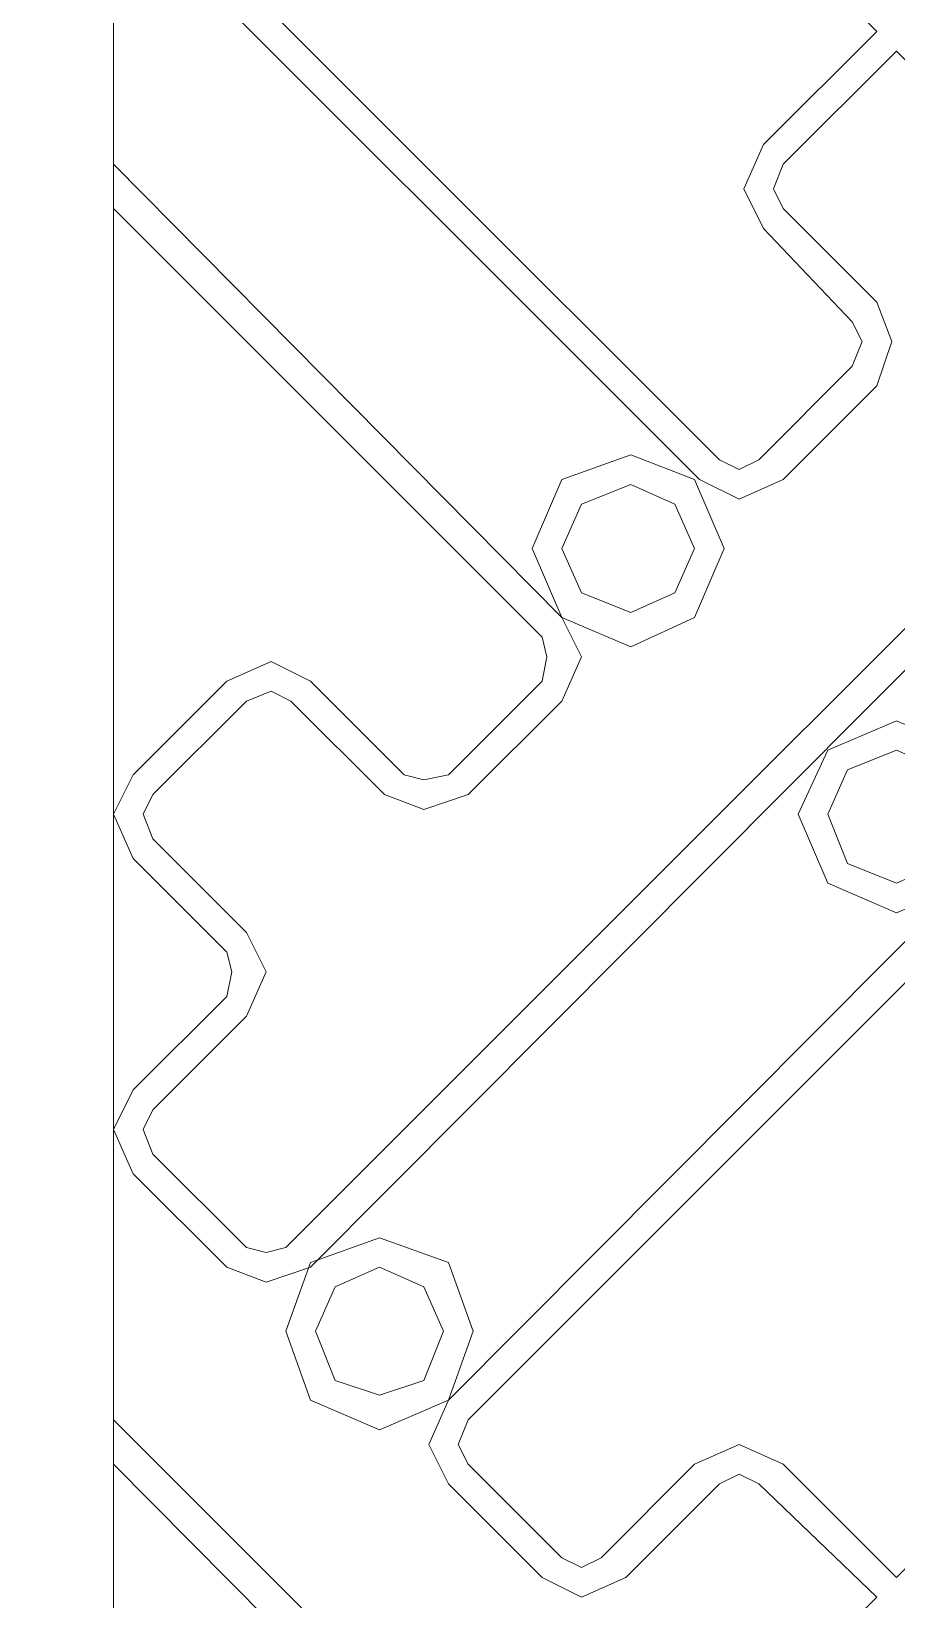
# Model space of a CAD drawing. Header units: centimetres. Extents: x -8.1 to 10.6, y -10.2 to 12.7.
# Drawn here: x 1.46 to 5.41, y -5.92 to 1.23 of the extents above; entities that cross this region are included whole.
import ezdxf

# ---------------------------------------------------------------- set-up
doc = ezdxf.new("R2010")
doc.units = ezdxf.units.CM
doc.header["$MEASUREMENT"] = 0
doc.layers.add('layer 1', color=7, linetype='Continuous')

msp = doc.modelspace()

# ---------------------------------------------------------------- linework, layer by layer
at = {"layer": 'layer 1', "color": 250, "lineweight": 0}
for points, knots in [([(-8.07089, 12.67001), (-8.07089, 12.67001), (10.64402, 12.67001), (10.64402, 12.67001), (10.64402, 12.67001), (10.64402, 12.67001), (10.64402, -10.17863), (10.64402, -10.17863), (10.64402, -10.17863), (10.64402, -10.17863), (-8.07089, -10.17863), (-8.07089, -10.17863), (-8.07089, -10.17863), (-8.07089, -10.17863), (-8.07089, 12.67001), (-8.07089, 12.67001)], [0, 0, 0, 0, 0.25, 0.25, 0.25, 0.25, 0.5, 0.5, 0.5, 0.5, 0.75, 0.75, 0.75, 0.75, 1, 1, 1, 1]), ([(-8.07089, 12.67001), (-8.07089, 12.67001), (10.64402, 12.67001), (10.64402, 12.67001), (10.64402, 12.67001), (10.64402, 12.67001), (10.64402, -10.17863), (10.64402, -10.17863), (10.64402, -10.17863), (10.64402, -10.17863), (-8.07089, -10.17863), (-8.07089, -10.17863), (-8.07089, -10.17863), (-8.07089, -10.17863), (-8.07089, 12.67001), (-8.07089, 12.67001)], [0, 0, 0, 0, 0.25, 0.25, 0.25, 0.25, 0.5, 0.5, 0.5, 0.5, 0.75, 0.75, 0.75, 0.75, 1, 1, 1, 1]), ([(-7.80124, 12.37812), (-7.80124, 12.37812), (10.35185, 12.37812), (10.35185, 12.37812), (10.35185, 12.37812), (10.35185, 12.37812), (10.35185, -9.90898), (10.35185, -9.90898), (10.35185, -9.90898), (10.35185, -9.90898), (-7.80124, -9.90898), (-7.80124, -9.90898), (-7.80124, -9.90898), (-7.80124, -9.90898), (-7.80124, 12.37812), (-7.80124, 12.37812)], [0, 0, 0, 0, 0.25, 0.25, 0.25, 0.25, 0.5, 0.5, 0.5, 0.5, 0.75, 0.75, 0.75, 0.75, 1, 1, 1, 1]), ([(-7.80124, 12.37812), (-7.80124, 12.37812), (10.35185, 12.37812), (10.35185, 12.37812), (10.35185, 12.37812), (10.35185, 12.37812), (10.35185, -9.90898), (10.35185, -9.90898), (10.35185, -9.90898), (10.35185, -9.90898), (-7.80124, -9.90898), (-7.80124, -9.90898), (-7.80124, -9.90898), (-7.80124, -9.90898), (-7.80124, 12.37812), (-7.80124, 12.37812)], [0, 0, 0, 0, 0.25, 0.25, 0.25, 0.25, 0.5, 0.5, 0.5, 0.5, 0.75, 0.75, 0.75, 0.75, 1, 1, 1, 1]), ([(-6.97005, 11.56916), (-6.97005, 11.56916), (9.54318, 11.56916), (9.54318, 11.56916), (9.54318, 11.56916), (9.54318, 11.56916), (9.54318, -9.07779), (9.54318, -9.07779), (9.54318, -9.07779), (9.54318, -9.07779), (-6.97005, -9.07779), (-6.97005, -9.07779), (-6.97005, -9.07779), (-6.97005, -9.07779), (-6.97005, 11.56916), (-6.97005, 11.56916)], [0, 0, 0, 0, 0.25, 0.25, 0.25, 0.25, 0.5, 0.5, 0.5, 0.5, 0.75, 0.75, 0.75, 0.75, 1, 1, 1, 1]), ([(-6.97005, 11.56916), (-6.97005, 11.56916), (9.54318, 11.56916), (9.54318, 11.56916), (9.54318, 11.56916), (9.54318, 11.56916), (9.54318, -9.07779), (9.54318, -9.07779), (9.54318, -9.07779), (9.54318, -9.07779), (-6.97005, -9.07779), (-6.97005, -9.07779), (-6.97005, -9.07779), (-6.97005, -9.07779), (-6.97005, 11.56916), (-6.97005, 11.56916)], [0, 0, 0, 0, 0.25, 0.25, 0.25, 0.25, 0.5, 0.5, 0.5, 0.5, 0.75, 0.75, 0.75, 0.75, 1, 1, 1, 1]), ([(1.83699, -8.53848), (1.83699, -8.53848), (1.83699, 11.00763), (1.83699, 11.00763), (1.83699, 11.00763), (1.83699, 11.00763), (8.98135, 11.00763), (8.98135, 11.00763), (8.98135, 11.00763), (8.98135, 11.00763), (8.98135, -8.53848), (8.98135, -8.53848), (8.98135, -8.53848), (8.98135, -8.53848), (1.83699, -8.53848), (1.83699, -8.53848)], [0, 0, 0, 0, 0.25, 0.25, 0.25, 0.25, 0.5, 0.5, 0.5, 0.5, 0.75, 0.75, 0.75, 0.75, 1, 1, 1, 1]), ([(1.83699, -8.53848), (1.83699, -8.53848), (1.83699, 11.00763), (1.83699, 11.00763), (1.83699, 11.00763), (1.83699, 11.00763), (8.98135, 11.00763), (8.98135, 11.00763), (8.98135, 11.00763), (8.98135, 11.00763), (8.98135, -8.53848), (8.98135, -8.53848), (8.98135, -8.53848), (8.98135, -8.53848), (1.83699, -8.53848), (1.83699, -8.53848)], [0, 0, 0, 0, 0.25, 0.25, 0.25, 0.25, 0.5, 0.5, 0.5, 0.5, 0.75, 0.75, 0.75, 0.75, 1, 1, 1, 1]), ([(1.83699, 2.04325), (1.83699, 2.04325), (4.6005, -0.72027), (4.6005, -0.72027), (4.6005, -0.72027), (4.6005, -0.72027), (4.69029, -0.76502), (4.69029, -0.76502), (4.69029, -0.76502), (4.69029, -0.76502), (4.78007, -0.72027), (4.78007, -0.72027), (4.78007, -0.72027), (4.78007, -0.72027), (5.20707, -0.29327), (5.20707, -0.29327), (5.20707, -0.29327), (5.20707, -0.29327), (5.25182, -0.18096), (5.25182, -0.18096), (5.25182, -0.18096), (5.25182, -0.18096), (5.20707, -0.09117), (5.20707, -0.09117), (5.20707, -0.09117), (5.20707, -0.09117), (4.80259, 0.33583), (4.80259, 0.33583)], [0, 0, 0, 0, 0.1428571, 0.1428571, 0.1428571, 0.1428571, 0.2857143, 0.2857143, 0.2857143, 0.2857143, 0.4285714, 0.4285714, 0.4285714, 0.4285714, 0.5714286, 0.5714286, 0.5714286, 0.5714286, 0.7142857, 0.7142857, 0.7142857, 0.7142857, 0.8571429, 0.8571429, 0.8571429, 0.8571429, 1, 1, 1, 1]), ([(1.83699, 2.04325), (1.83699, 2.04325), (4.6005, -0.72027), (4.6005, -0.72027), (4.6005, -0.72027), (4.6005, -0.72027), (4.69029, -0.76502), (4.69029, -0.76502), (4.69029, -0.76502), (4.69029, -0.76502), (4.78007, -0.72027), (4.78007, -0.72027), (4.78007, -0.72027), (4.78007, -0.72027), (5.20707, -0.29327), (5.20707, -0.29327), (5.20707, -0.29327), (5.20707, -0.29327), (5.25182, -0.18096), (5.25182, -0.18096), (5.25182, -0.18096), (5.25182, -0.18096), (5.20707, -0.09117), (5.20707, -0.09117), (5.20707, -0.09117), (5.20707, -0.09117), (4.80259, 0.33583), (4.80259, 0.33583)], [0, 0, 0, 0, 0.1428571, 0.1428571, 0.1428571, 0.1428571, 0.2857143, 0.2857143, 0.2857143, 0.2857143, 0.4285714, 0.4285714, 0.4285714, 0.4285714, 0.5714286, 0.5714286, 0.5714286, 0.5714286, 0.7142857, 0.7142857, 0.7142857, 0.7142857, 0.8571429, 0.8571429, 0.8571429, 0.8571429, 1, 1, 1, 1]), ([(1.83699, 1.86367), (1.83699, 1.86367), (4.51042, -0.81006), (4.51042, -0.81006), (4.51042, -0.81006), (4.51042, -0.81006), (4.69029, -0.89984), (4.69029, -0.89984), (4.69029, -0.89984), (4.69029, -0.89984), (4.89238, -0.81006), (4.89238, -0.81006), (4.89238, -0.81006), (4.89238, -0.81006), (5.31938, -0.38306), (5.31938, -0.38306), (5.31938, -0.38306), (5.31938, -0.38306), (5.38665, -0.18096), (5.38665, -0.18096), (5.38665, -0.18096), (5.38665, -0.18096), (5.31938, -0.0011), (5.31938, -0.0011), (5.31938, -0.0011), (5.31938, -0.0011), (4.89238, 0.42561), (4.89238, 0.42561)], [0, 0, 0, 0, 0.1428571, 0.1428571, 0.1428571, 0.1428571, 0.2857143, 0.2857143, 0.2857143, 0.2857143, 0.4285714, 0.4285714, 0.4285714, 0.4285714, 0.5714286, 0.5714286, 0.5714286, 0.5714286, 0.7142857, 0.7142857, 0.7142857, 0.7142857, 0.8571429, 0.8571429, 0.8571429, 0.8571429, 1, 1, 1, 1]), ([(1.83699, 1.86367), (1.83699, 1.86367), (4.51042, -0.81006), (4.51042, -0.81006), (4.51042, -0.81006), (4.51042, -0.81006), (4.69029, -0.89984), (4.69029, -0.89984), (4.69029, -0.89984), (4.69029, -0.89984), (4.89238, -0.81006), (4.89238, -0.81006), (4.89238, -0.81006), (4.89238, -0.81006), (5.31938, -0.38306), (5.31938, -0.38306), (5.31938, -0.38306), (5.31938, -0.38306), (5.38665, -0.18096), (5.38665, -0.18096), (5.38665, -0.18096), (5.38665, -0.18096), (5.31938, -0.0011), (5.31938, -0.0011), (5.31938, -0.0011), (5.31938, -0.0011), (4.89238, 0.42561), (4.89238, 0.42561)], [0, 0, 0, 0, 0.1428571, 0.1428571, 0.1428571, 0.1428571, 0.2857143, 0.2857143, 0.2857143, 0.2857143, 0.4285714, 0.4285714, 0.4285714, 0.4285714, 0.5714286, 0.5714286, 0.5714286, 0.5714286, 0.7142857, 0.7142857, 0.7142857, 0.7142857, 0.8571429, 0.8571429, 0.8571429, 0.8571429, 1, 1, 1, 1]), ([(4.80259, 0.71779), (4.80259, 0.71779), (5.31938, 1.23457), (5.31938, 1.23457), (5.31938, 1.23457), (5.31938, 1.23457), (4.80259, 1.75136), (4.80259, 1.75136), (4.80259, 1.75136), (4.80259, 1.75136), (4.69029, 1.79611), (4.69029, 1.79611), (4.69029, 1.79611), (4.69029, 1.79611), (4.6005, 1.75136), (4.6005, 1.75136), (4.6005, 1.75136), (4.6005, 1.75136), (4.1735, 1.34688), (4.1735, 1.34688)], [0, 0, 0, 0, 0.2, 0.2, 0.2, 0.2, 0.4, 0.4, 0.4, 0.4, 0.6, 0.6, 0.6, 0.6, 0.8, 0.8, 0.8, 0.8, 1, 1, 1, 1]), ([(4.80259, 0.71779), (4.80259, 0.71779), (5.31938, 1.23457), (5.31938, 1.23457), (5.31938, 1.23457), (5.31938, 1.23457), (4.80259, 1.75136), (4.80259, 1.75136), (4.80259, 1.75136), (4.80259, 1.75136), (4.69029, 1.79611), (4.69029, 1.79611), (4.69029, 1.79611), (4.69029, 1.79611), (4.6005, 1.75136), (4.6005, 1.75136), (4.6005, 1.75136), (4.6005, 1.75136), (4.1735, 1.34688), (4.1735, 1.34688)], [0, 0, 0, 0, 0.2, 0.2, 0.2, 0.2, 0.4, 0.4, 0.4, 0.4, 0.6, 0.6, 0.6, 0.6, 0.8, 0.8, 0.8, 0.8, 1, 1, 1, 1]), ([(4.89238, 0.628), (4.89238, 0.628), (5.40917, 1.1445), (5.40917, 1.1445), (5.40917, 1.1445), (5.40917, 1.1445), (5.92596, 0.628), (5.92596, 0.628), (5.92596, 0.628), (5.92596, 0.628), (6.12805, 0.53792), (6.12805, 0.53792), (6.12805, 0.53792), (6.12805, 0.53792), (6.33044, 0.628), (6.33044, 0.628), (6.33044, 0.628), (6.33044, 0.628), (6.73463, 1.05471), (6.73463, 1.05471)], [0, 0, 0, 0, 0.2, 0.2, 0.2, 0.2, 0.4, 0.4, 0.4, 0.4, 0.6, 0.6, 0.6, 0.6, 0.8, 0.8, 0.8, 0.8, 1, 1, 1, 1]), ([(4.89238, 0.628), (4.89238, 0.628), (5.40917, 1.1445), (5.40917, 1.1445), (5.40917, 1.1445), (5.40917, 1.1445), (5.92596, 0.628), (5.92596, 0.628), (5.92596, 0.628), (5.92596, 0.628), (6.12805, 0.53792), (6.12805, 0.53792), (6.12805, 0.53792), (6.12805, 0.53792), (6.33044, 0.628), (6.33044, 0.628), (6.33044, 0.628), (6.33044, 0.628), (6.73463, 1.05471), (6.73463, 1.05471)], [0, 0, 0, 0, 0.2, 0.2, 0.2, 0.2, 0.4, 0.4, 0.4, 0.4, 0.6, 0.6, 0.6, 0.6, 0.8, 0.8, 0.8, 0.8, 1, 1, 1, 1]), ([(4.80259, 0.71779), (4.80259, 0.71779), (4.71281, 0.5154), (4.71281, 0.5154), (4.71281, 0.5154), (4.71281, 0.5154), (4.80259, 0.33583), (4.80259, 0.33583)], [0, 0, 0, 0, 0.5, 0.5, 0.5, 0.5, 1, 1, 1, 1]), ([(4.80259, 0.71779), (4.80259, 0.71779), (4.71281, 0.5154), (4.71281, 0.5154), (4.71281, 0.5154), (4.71281, 0.5154), (4.80259, 0.33583), (4.80259, 0.33583)], [0, 0, 0, 0, 0.5, 0.5, 0.5, 0.5, 1, 1, 1, 1]), ([(2.64566, -1.82111), (2.64566, -1.82111), (3.07266, -2.24782), (3.07266, -2.24782), (3.07266, -2.24782), (3.07266, -2.24782), (3.25223, -2.31538), (3.25223, -2.31538), (3.25223, -2.31538), (3.25223, -2.31538), (3.45462, -2.24782), (3.45462, -2.24782), (3.45462, -2.24782), (3.45462, -2.24782), (3.88133, -1.82111), (3.88133, -1.82111), (3.88133, -1.82111), (3.88133, -1.82111), (3.9714, -1.61873), (3.9714, -1.61873), (3.9714, -1.61873), (3.9714, -1.61873), (3.88133, -1.43915), (3.88133, -1.43915), (3.88133, -1.43915), (3.88133, -1.43915), (1.83699, 0.628), (1.83699, 0.628)], [0, 0, 0, 0, 0.1428571, 0.1428571, 0.1428571, 0.1428571, 0.2857143, 0.2857143, 0.2857143, 0.2857143, 0.4285714, 0.4285714, 0.4285714, 0.4285714, 0.5714286, 0.5714286, 0.5714286, 0.5714286, 0.7142857, 0.7142857, 0.7142857, 0.7142857, 0.8571429, 0.8571429, 0.8571429, 0.8571429, 1, 1, 1, 1]), ([(2.64566, -1.82111), (2.64566, -1.82111), (3.07266, -2.24782), (3.07266, -2.24782), (3.07266, -2.24782), (3.07266, -2.24782), (3.25223, -2.31538), (3.25223, -2.31538), (3.25223, -2.31538), (3.25223, -2.31538), (3.45462, -2.24782), (3.45462, -2.24782), (3.45462, -2.24782), (3.45462, -2.24782), (3.88133, -1.82111), (3.88133, -1.82111), (3.88133, -1.82111), (3.88133, -1.82111), (3.9714, -1.61873), (3.9714, -1.61873), (3.9714, -1.61873), (3.9714, -1.61873), (3.88133, -1.43915), (3.88133, -1.43915), (3.88133, -1.43915), (3.88133, -1.43915), (1.83699, 0.628), (1.83699, 0.628)], [0, 0, 0, 0, 0.1428571, 0.1428571, 0.1428571, 0.1428571, 0.2857143, 0.2857143, 0.2857143, 0.2857143, 0.4285714, 0.4285714, 0.4285714, 0.4285714, 0.5714286, 0.5714286, 0.5714286, 0.5714286, 0.7142857, 0.7142857, 0.7142857, 0.7142857, 0.8571429, 0.8571429, 0.8571429, 0.8571429, 1, 1, 1, 1]), ([(4.89238, 0.628), (4.89238, 0.628), (4.84763, 0.5154), (4.84763, 0.5154), (4.84763, 0.5154), (4.84763, 0.5154), (4.89238, 0.42561), (4.89238, 0.42561)], [0, 0, 0, 0, 0.5, 0.5, 0.5, 0.5, 1, 1, 1, 1]), ([(4.89238, 0.628), (4.89238, 0.628), (4.84763, 0.5154), (4.84763, 0.5154), (4.84763, 0.5154), (4.84763, 0.5154), (4.89238, 0.42561), (4.89238, 0.42561)], [0, 0, 0, 0, 0.5, 0.5, 0.5, 0.5, 1, 1, 1, 1]), ([(2.73573, -1.73103), (2.73573, -1.73103), (3.16244, -2.15803), (3.16244, -2.15803), (3.16244, -2.15803), (3.16244, -2.15803), (3.25223, -2.18055), (3.25223, -2.18055), (3.25223, -2.18055), (3.25223, -2.18055), (3.36483, -2.15803), (3.36483, -2.15803), (3.36483, -2.15803), (3.36483, -2.15803), (3.79154, -1.73103), (3.79154, -1.73103), (3.79154, -1.73103), (3.79154, -1.73103), (3.81406, -1.61873), (3.81406, -1.61873), (3.81406, -1.61873), (3.81406, -1.61873), (3.79154, -1.52894), (3.79154, -1.52894), (3.79154, -1.52894), (3.79154, -1.52894), (1.83699, 0.42561), (1.83699, 0.42561)], [0, 0, 0, 0, 0.1428571, 0.1428571, 0.1428571, 0.1428571, 0.2857143, 0.2857143, 0.2857143, 0.2857143, 0.4285714, 0.4285714, 0.4285714, 0.4285714, 0.5714286, 0.5714286, 0.5714286, 0.5714286, 0.7142857, 0.7142857, 0.7142857, 0.7142857, 0.8571429, 0.8571429, 0.8571429, 0.8571429, 1, 1, 1, 1]), ([(2.73573, -1.73103), (2.73573, -1.73103), (3.16244, -2.15803), (3.16244, -2.15803), (3.16244, -2.15803), (3.16244, -2.15803), (3.25223, -2.18055), (3.25223, -2.18055), (3.25223, -2.18055), (3.25223, -2.18055), (3.36483, -2.15803), (3.36483, -2.15803), (3.36483, -2.15803), (3.36483, -2.15803), (3.79154, -1.73103), (3.79154, -1.73103), (3.79154, -1.73103), (3.79154, -1.73103), (3.81406, -1.61873), (3.81406, -1.61873), (3.81406, -1.61873), (3.81406, -1.61873), (3.79154, -1.52894), (3.79154, -1.52894), (3.79154, -1.52894), (3.79154, -1.52894), (1.83699, 0.42561), (1.83699, 0.42561)], [0, 0, 0, 0, 0.1428571, 0.1428571, 0.1428571, 0.1428571, 0.2857143, 0.2857143, 0.2857143, 0.2857143, 0.4285714, 0.4285714, 0.4285714, 0.4285714, 0.5714286, 0.5714286, 0.5714286, 0.5714286, 0.7142857, 0.7142857, 0.7142857, 0.7142857, 0.8571429, 0.8571429, 0.8571429, 0.8571429, 1, 1, 1, 1]), ([(4.62273, -1.12446), (4.62273, -1.12446), (4.4879, -0.81006), (4.4879, -0.81006), (4.4879, -0.81006), (4.4879, -0.81006), (4.19602, -0.69775), (4.19602, -0.69775), (4.19602, -0.69775), (4.19602, -0.69775), (3.88133, -0.81006), (3.88133, -0.81006), (3.88133, -0.81006), (3.88133, -0.81006), (3.7465, -1.12446), (3.7465, -1.12446), (3.7465, -1.12446), (3.7465, -1.12446), (3.88133, -1.43915), (3.88133, -1.43915), (3.88133, -1.43915), (3.88133, -1.43915), (4.19602, -1.57398), (4.19602, -1.57398), (4.19602, -1.57398), (4.19602, -1.57398), (4.4879, -1.43915), (4.4879, -1.43915), (4.4879, -1.43915), (4.4879, -1.43915), (4.62273, -1.12446), (4.62273, -1.12446)], [0, 0, 0, 0, 0.125, 0.125, 0.125, 0.125, 0.25, 0.25, 0.25, 0.25, 0.375, 0.375, 0.375, 0.375, 0.5, 0.5, 0.5, 0.5, 0.625, 0.625, 0.625, 0.625, 0.75, 0.75, 0.75, 0.75, 0.875, 0.875, 0.875, 0.875, 1, 1, 1, 1]), ([(4.62273, -1.12446), (4.62273, -1.12446), (4.4879, -0.81006), (4.4879, -0.81006), (4.4879, -0.81006), (4.4879, -0.81006), (4.19602, -0.69775), (4.19602, -0.69775), (4.19602, -0.69775), (4.19602, -0.69775), (3.88133, -0.81006), (3.88133, -0.81006), (3.88133, -0.81006), (3.88133, -0.81006), (3.7465, -1.12446), (3.7465, -1.12446), (3.7465, -1.12446), (3.7465, -1.12446), (3.88133, -1.43915), (3.88133, -1.43915), (3.88133, -1.43915), (3.88133, -1.43915), (4.19602, -1.57398), (4.19602, -1.57398), (4.19602, -1.57398), (4.19602, -1.57398), (4.4879, -1.43915), (4.4879, -1.43915), (4.4879, -1.43915), (4.4879, -1.43915), (4.62273, -1.12446), (4.62273, -1.12446)], [0, 0, 0, 0, 0.125, 0.125, 0.125, 0.125, 0.25, 0.25, 0.25, 0.25, 0.375, 0.375, 0.375, 0.375, 0.5, 0.5, 0.5, 0.5, 0.625, 0.625, 0.625, 0.625, 0.75, 0.75, 0.75, 0.75, 0.875, 0.875, 0.875, 0.875, 1, 1, 1, 1]), ([(4.4879, -1.12446), (4.4879, -1.12446), (4.39811, -0.92236), (4.39811, -0.92236), (4.39811, -0.92236), (4.39811, -0.92236), (4.19602, -0.83257), (4.19602, -0.83257), (4.19602, -0.83257), (4.19602, -0.83257), (3.9714, -0.92236), (3.9714, -0.92236), (3.9714, -0.92236), (3.9714, -0.92236), (3.88133, -1.12446), (3.88133, -1.12446), (3.88133, -1.12446), (3.88133, -1.12446), (3.9714, -1.32684), (3.9714, -1.32684), (3.9714, -1.32684), (3.9714, -1.32684), (4.19602, -1.41663), (4.19602, -1.41663), (4.19602, -1.41663), (4.19602, -1.41663), (4.39811, -1.32684), (4.39811, -1.32684), (4.39811, -1.32684), (4.39811, -1.32684), (4.4879, -1.12446), (4.4879, -1.12446)], [0, 0, 0, 0, 0.125, 0.125, 0.125, 0.125, 0.25, 0.25, 0.25, 0.25, 0.375, 0.375, 0.375, 0.375, 0.5, 0.5, 0.5, 0.5, 0.625, 0.625, 0.625, 0.625, 0.75, 0.75, 0.75, 0.75, 0.875, 0.875, 0.875, 0.875, 1, 1, 1, 1]), ([(4.4879, -1.12446), (4.4879, -1.12446), (4.39811, -0.92236), (4.39811, -0.92236), (4.39811, -0.92236), (4.39811, -0.92236), (4.19602, -0.83257), (4.19602, -0.83257), (4.19602, -0.83257), (4.19602, -0.83257), (3.9714, -0.92236), (3.9714, -0.92236), (3.9714, -0.92236), (3.9714, -0.92236), (3.88133, -1.12446), (3.88133, -1.12446), (3.88133, -1.12446), (3.88133, -1.12446), (3.9714, -1.32684), (3.9714, -1.32684), (3.9714, -1.32684), (3.9714, -1.32684), (4.19602, -1.41663), (4.19602, -1.41663), (4.19602, -1.41663), (4.19602, -1.41663), (4.39811, -1.32684), (4.39811, -1.32684), (4.39811, -1.32684), (4.39811, -1.32684), (4.4879, -1.12446), (4.4879, -1.12446)], [0, 0, 0, 0, 0.125, 0.125, 0.125, 0.125, 0.25, 0.25, 0.25, 0.25, 0.375, 0.375, 0.375, 0.375, 0.5, 0.5, 0.5, 0.5, 0.625, 0.625, 0.625, 0.625, 0.75, 0.75, 0.75, 0.75, 0.875, 0.875, 0.875, 0.875, 1, 1, 1, 1]), ([(2.73573, -1.73103), (2.73573, -1.73103), (2.55587, -1.64125), (2.55587, -1.64125), (2.55587, -1.64125), (2.55587, -1.64125), (2.35377, -1.73103), (2.35377, -1.73103)], [0, 0, 0, 0, 0.5, 0.5, 0.5, 0.5, 1, 1, 1, 1]), ([(2.73573, -1.73103), (2.73573, -1.73103), (2.55587, -1.64125), (2.55587, -1.64125), (2.55587, -1.64125), (2.55587, -1.64125), (2.35377, -1.73103), (2.35377, -1.73103)], [0, 0, 0, 0, 0.5, 0.5, 0.5, 0.5, 1, 1, 1, 1]), ([(2.64566, -1.82111), (2.64566, -1.82111), (2.55587, -1.77607), (2.55587, -1.77607), (2.55587, -1.77607), (2.55587, -1.77607), (2.44356, -1.82111), (2.44356, -1.82111)], [0, 0, 0, 0, 0.5, 0.5, 0.5, 0.5, 1, 1, 1, 1]), ([(2.64566, -1.82111), (2.64566, -1.82111), (2.55587, -1.77607), (2.55587, -1.77607), (2.55587, -1.77607), (2.55587, -1.77607), (2.44356, -1.82111), (2.44356, -1.82111)], [0, 0, 0, 0, 0.5, 0.5, 0.5, 0.5, 1, 1, 1, 1]), ([(5.83617, -2.33761), (5.83617, -2.33761), (5.72357, -2.04573), (5.72357, -2.04573), (5.72357, -2.04573), (5.72357, -2.04573), (5.40917, -1.9109), (5.40917, -1.9109), (5.40917, -1.9109), (5.40917, -1.9109), (5.09477, -2.04573), (5.09477, -2.04573), (5.09477, -2.04573), (5.09477, -2.04573), (4.95994, -2.33761), (4.95994, -2.33761), (4.95994, -2.33761), (4.95994, -2.33761), (5.09477, -2.6523), (5.09477, -2.6523), (5.09477, -2.6523), (5.09477, -2.6523), (5.40917, -2.78713), (5.40917, -2.78713), (5.40917, -2.78713), (5.40917, -2.78713), (5.72357, -2.6523), (5.72357, -2.6523), (5.72357, -2.6523), (5.72357, -2.6523), (5.83617, -2.33761), (5.83617, -2.33761)], [0, 0, 0, 0, 0.125, 0.125, 0.125, 0.125, 0.25, 0.25, 0.25, 0.25, 0.375, 0.375, 0.375, 0.375, 0.5, 0.5, 0.5, 0.5, 0.625, 0.625, 0.625, 0.625, 0.75, 0.75, 0.75, 0.75, 0.875, 0.875, 0.875, 0.875, 1, 1, 1, 1]), ([(5.83617, -2.33761), (5.83617, -2.33761), (5.72357, -2.04573), (5.72357, -2.04573), (5.72357, -2.04573), (5.72357, -2.04573), (5.40917, -1.9109), (5.40917, -1.9109), (5.40917, -1.9109), (5.40917, -1.9109), (5.09477, -2.04573), (5.09477, -2.04573), (5.09477, -2.04573), (5.09477, -2.04573), (4.95994, -2.33761), (4.95994, -2.33761), (4.95994, -2.33761), (4.95994, -2.33761), (5.09477, -2.6523), (5.09477, -2.6523), (5.09477, -2.6523), (5.09477, -2.6523), (5.40917, -2.78713), (5.40917, -2.78713), (5.40917, -2.78713), (5.40917, -2.78713), (5.72357, -2.6523), (5.72357, -2.6523), (5.72357, -2.6523), (5.72357, -2.6523), (5.83617, -2.33761), (5.83617, -2.33761)], [0, 0, 0, 0, 0.125, 0.125, 0.125, 0.125, 0.25, 0.25, 0.25, 0.25, 0.375, 0.375, 0.375, 0.375, 0.5, 0.5, 0.5, 0.5, 0.625, 0.625, 0.625, 0.625, 0.75, 0.75, 0.75, 0.75, 0.875, 0.875, 0.875, 0.875, 1, 1, 1, 1]), ([(5.70134, -2.33761), (5.70134, -2.33761), (5.61126, -2.13551), (5.61126, -2.13551), (5.61126, -2.13551), (5.61126, -2.13551), (5.40917, -2.04573), (5.40917, -2.04573), (5.40917, -2.04573), (5.40917, -2.04573), (5.18455, -2.13551), (5.18455, -2.13551), (5.18455, -2.13551), (5.18455, -2.13551), (5.09477, -2.33761), (5.09477, -2.33761), (5.09477, -2.33761), (5.09477, -2.33761), (5.18455, -2.56251), (5.18455, -2.56251), (5.18455, -2.56251), (5.18455, -2.56251), (5.40917, -2.6523), (5.40917, -2.6523), (5.40917, -2.6523), (5.40917, -2.6523), (5.61126, -2.56251), (5.61126, -2.56251), (5.61126, -2.56251), (5.61126, -2.56251), (5.70134, -2.33761), (5.70134, -2.33761)], [0, 0, 0, 0, 0.125, 0.125, 0.125, 0.125, 0.25, 0.25, 0.25, 0.25, 0.375, 0.375, 0.375, 0.375, 0.5, 0.5, 0.5, 0.5, 0.625, 0.625, 0.625, 0.625, 0.75, 0.75, 0.75, 0.75, 0.875, 0.875, 0.875, 0.875, 1, 1, 1, 1]), ([(5.70134, -2.33761), (5.70134, -2.33761), (5.61126, -2.13551), (5.61126, -2.13551), (5.61126, -2.13551), (5.61126, -2.13551), (5.40917, -2.04573), (5.40917, -2.04573), (5.40917, -2.04573), (5.40917, -2.04573), (5.18455, -2.13551), (5.18455, -2.13551), (5.18455, -2.13551), (5.18455, -2.13551), (5.09477, -2.33761), (5.09477, -2.33761), (5.09477, -2.33761), (5.09477, -2.33761), (5.18455, -2.56251), (5.18455, -2.56251), (5.18455, -2.56251), (5.18455, -2.56251), (5.40917, -2.6523), (5.40917, -2.6523), (5.40917, -2.6523), (5.40917, -2.6523), (5.61126, -2.56251), (5.61126, -2.56251), (5.61126, -2.56251), (5.61126, -2.56251), (5.70134, -2.33761), (5.70134, -2.33761)], [0, 0, 0, 0, 0.125, 0.125, 0.125, 0.125, 0.25, 0.25, 0.25, 0.25, 0.375, 0.375, 0.375, 0.375, 0.5, 0.5, 0.5, 0.5, 0.625, 0.625, 0.625, 0.625, 0.75, 0.75, 0.75, 0.75, 0.875, 0.875, 0.875, 0.875, 1, 1, 1, 1]), ([(1.92677, -2.15803), (1.92677, -2.15803), (1.83699, -2.33761), (1.83699, -2.33761), (1.83699, -2.33761), (1.83699, -2.33761), (1.92677, -2.53999), (1.92677, -2.53999)], [0, 0, 0, 0, 0.5, 0.5, 0.5, 0.5, 1, 1, 1, 1]), ([(1.92677, -2.15803), (1.92677, -2.15803), (1.83699, -2.33761), (1.83699, -2.33761), (1.83699, -2.33761), (1.83699, -2.33761), (1.92677, -2.53999), (1.92677, -2.53999)], [0, 0, 0, 0, 0.5, 0.5, 0.5, 0.5, 1, 1, 1, 1]), ([(2.01656, -2.24782), (2.01656, -2.24782), (1.97181, -2.33761), (1.97181, -2.33761), (1.97181, -2.33761), (1.97181, -2.33761), (2.01656, -2.45021), (2.01656, -2.45021)], [0, 0, 0, 0, 0.5, 0.5, 0.5, 0.5, 1, 1, 1, 1]), ([(2.01656, -2.24782), (2.01656, -2.24782), (1.97181, -2.33761), (1.97181, -2.33761), (1.97181, -2.33761), (1.97181, -2.33761), (2.01656, -2.45021), (2.01656, -2.45021)], [0, 0, 0, 0, 0.5, 0.5, 0.5, 0.5, 1, 1, 1, 1]), ([(2.01656, -3.68588), (2.01656, -3.68588), (2.44356, -3.25888), (2.44356, -3.25888), (2.44356, -3.25888), (2.44356, -3.25888), (2.53335, -3.05678), (2.53335, -3.05678), (2.53335, -3.05678), (2.53335, -3.05678), (2.44356, -2.87692), (2.44356, -2.87692), (2.44356, -2.87692), (2.44356, -2.87692), (2.01656, -2.45021), (2.01656, -2.45021)], [0, 0, 0, 0, 0.25, 0.25, 0.25, 0.25, 0.5, 0.5, 0.5, 0.5, 0.75, 0.75, 0.75, 0.75, 1, 1, 1, 1]), ([(2.01656, -3.68588), (2.01656, -3.68588), (2.44356, -3.25888), (2.44356, -3.25888), (2.44356, -3.25888), (2.44356, -3.25888), (2.53335, -3.05678), (2.53335, -3.05678), (2.53335, -3.05678), (2.53335, -3.05678), (2.44356, -2.87692), (2.44356, -2.87692), (2.44356, -2.87692), (2.44356, -2.87692), (2.01656, -2.45021), (2.01656, -2.45021)], [0, 0, 0, 0, 0.25, 0.25, 0.25, 0.25, 0.5, 0.5, 0.5, 0.5, 0.75, 0.75, 0.75, 0.75, 1, 1, 1, 1]), ([(1.92677, -3.5958), (1.92677, -3.5958), (2.35377, -3.16909), (2.35377, -3.16909), (2.35377, -3.16909), (2.35377, -3.16909), (2.376, -3.05678), (2.376, -3.05678), (2.376, -3.05678), (2.376, -3.05678), (2.35377, -2.9667), (2.35377, -2.9667), (2.35377, -2.9667), (2.35377, -2.9667), (1.92677, -2.53999), (1.92677, -2.53999)], [0, 0, 0, 0, 0.25, 0.25, 0.25, 0.25, 0.5, 0.5, 0.5, 0.5, 0.75, 0.75, 0.75, 0.75, 1, 1, 1, 1]), ([(1.92677, -3.5958), (1.92677, -3.5958), (2.35377, -3.16909), (2.35377, -3.16909), (2.35377, -3.16909), (2.35377, -3.16909), (2.376, -3.05678), (2.376, -3.05678), (2.376, -3.05678), (2.376, -3.05678), (2.35377, -2.9667), (2.35377, -2.9667), (2.35377, -2.9667), (2.35377, -2.9667), (1.92677, -2.53999), (1.92677, -2.53999)], [0, 0, 0, 0, 0.25, 0.25, 0.25, 0.25, 0.5, 0.5, 0.5, 0.5, 0.75, 0.75, 0.75, 0.75, 1, 1, 1, 1]), ([(1.92677, -3.5958), (1.92677, -3.5958), (1.83699, -3.77566), (1.83699, -3.77566), (1.83699, -3.77566), (1.83699, -3.77566), (1.92677, -3.97776), (1.92677, -3.97776)], [0, 0, 0, 0, 0.5, 0.5, 0.5, 0.5, 1, 1, 1, 1]), ([(1.92677, -3.5958), (1.92677, -3.5958), (1.83699, -3.77566), (1.83699, -3.77566), (1.83699, -3.77566), (1.83699, -3.77566), (1.92677, -3.97776), (1.92677, -3.97776)], [0, 0, 0, 0, 0.5, 0.5, 0.5, 0.5, 1, 1, 1, 1]), ([(2.01656, -3.68588), (2.01656, -3.68588), (1.97181, -3.77566), (1.97181, -3.77566), (1.97181, -3.77566), (1.97181, -3.77566), (2.01656, -3.88797), (2.01656, -3.88797)], [0, 0, 0, 0, 0.5, 0.5, 0.5, 0.5, 1, 1, 1, 1]), ([(2.01656, -3.68588), (2.01656, -3.68588), (1.97181, -3.77566), (1.97181, -3.77566), (1.97181, -3.77566), (1.97181, -3.77566), (2.01656, -3.88797), (2.01656, -3.88797)], [0, 0, 0, 0, 0.5, 0.5, 0.5, 0.5, 1, 1, 1, 1]), ([(3.47714, -4.69664), (3.47714, -4.69664), (3.36483, -4.38224), (3.36483, -4.38224), (3.36483, -4.38224), (3.36483, -4.38224), (3.05014, -4.26993), (3.05014, -4.26993), (3.05014, -4.26993), (3.05014, -4.26993), (2.73573, -4.38224), (2.73573, -4.38224), (2.73573, -4.38224), (2.73573, -4.38224), (2.62314, -4.69664), (2.62314, -4.69664), (2.62314, -4.69664), (2.62314, -4.69664), (2.73573, -5.01133), (2.73573, -5.01133), (2.73573, -5.01133), (2.73573, -5.01133), (3.05014, -5.14616), (3.05014, -5.14616), (3.05014, -5.14616), (3.05014, -5.14616), (3.36483, -5.01133), (3.36483, -5.01133), (3.36483, -5.01133), (3.36483, -5.01133), (3.47714, -4.69664), (3.47714, -4.69664)], [0, 0, 0, 0, 0.125, 0.125, 0.125, 0.125, 0.25, 0.25, 0.25, 0.25, 0.375, 0.375, 0.375, 0.375, 0.5, 0.5, 0.5, 0.5, 0.625, 0.625, 0.625, 0.625, 0.75, 0.75, 0.75, 0.75, 0.875, 0.875, 0.875, 0.875, 1, 1, 1, 1]), ([(3.47714, -4.69664), (3.47714, -4.69664), (3.36483, -4.38224), (3.36483, -4.38224), (3.36483, -4.38224), (3.36483, -4.38224), (3.05014, -4.26993), (3.05014, -4.26993), (3.05014, -4.26993), (3.05014, -4.26993), (2.73573, -4.38224), (2.73573, -4.38224), (2.73573, -4.38224), (2.73573, -4.38224), (2.62314, -4.69664), (2.62314, -4.69664), (2.62314, -4.69664), (2.62314, -4.69664), (2.73573, -5.01133), (2.73573, -5.01133), (2.73573, -5.01133), (2.73573, -5.01133), (3.05014, -5.14616), (3.05014, -5.14616), (3.05014, -5.14616), (3.05014, -5.14616), (3.36483, -5.01133), (3.36483, -5.01133), (3.36483, -5.01133), (3.36483, -5.01133), (3.47714, -4.69664), (3.47714, -4.69664)], [0, 0, 0, 0, 0.125, 0.125, 0.125, 0.125, 0.25, 0.25, 0.25, 0.25, 0.375, 0.375, 0.375, 0.375, 0.5, 0.5, 0.5, 0.5, 0.625, 0.625, 0.625, 0.625, 0.75, 0.75, 0.75, 0.75, 0.875, 0.875, 0.875, 0.875, 1, 1, 1, 1]), ([(2.44356, -4.31497), (2.44356, -4.31497), (2.53335, -4.3372), (2.53335, -4.3372), (2.53335, -4.3372), (2.53335, -4.3372), (2.62314, -4.31497), (2.62314, -4.31497)], [0, 0, 0, 0, 0.5, 0.5, 0.5, 0.5, 1, 1, 1, 1]), ([(2.44356, -4.31497), (2.44356, -4.31497), (2.53335, -4.3372), (2.53335, -4.3372), (2.53335, -4.3372), (2.53335, -4.3372), (2.62314, -4.31497), (2.62314, -4.31497)], [0, 0, 0, 0, 0.5, 0.5, 0.5, 0.5, 1, 1, 1, 1]), ([(2.35377, -4.40476), (2.35377, -4.40476), (2.53335, -4.47203), (2.53335, -4.47203), (2.53335, -4.47203), (2.53335, -4.47203), (2.73573, -4.40476), (2.73573, -4.40476)], [0, 0, 0, 0, 0.5, 0.5, 0.5, 0.5, 1, 1, 1, 1]), ([(2.35377, -4.40476), (2.35377, -4.40476), (2.53335, -4.47203), (2.53335, -4.47203), (2.53335, -4.47203), (2.53335, -4.47203), (2.73573, -4.40476), (2.73573, -4.40476)], [0, 0, 0, 0, 0.5, 0.5, 0.5, 0.5, 1, 1, 1, 1]), ([(3.34231, -4.69664), (3.34231, -4.69664), (3.25223, -4.49455), (3.25223, -4.49455), (3.25223, -4.49455), (3.25223, -4.49455), (3.05014, -4.40476), (3.05014, -4.40476), (3.05014, -4.40476), (3.05014, -4.40476), (2.84804, -4.49455), (2.84804, -4.49455), (2.84804, -4.49455), (2.84804, -4.49455), (2.75796, -4.69664), (2.75796, -4.69664), (2.75796, -4.69664), (2.75796, -4.69664), (2.84804, -4.92155), (2.84804, -4.92155), (2.84804, -4.92155), (2.84804, -4.92155), (3.05014, -4.98881), (3.05014, -4.98881), (3.05014, -4.98881), (3.05014, -4.98881), (3.25223, -4.92155), (3.25223, -4.92155), (3.25223, -4.92155), (3.25223, -4.92155), (3.34231, -4.69664), (3.34231, -4.69664)], [0, 0, 0, 0, 0.125, 0.125, 0.125, 0.125, 0.25, 0.25, 0.25, 0.25, 0.375, 0.375, 0.375, 0.375, 0.5, 0.5, 0.5, 0.5, 0.625, 0.625, 0.625, 0.625, 0.75, 0.75, 0.75, 0.75, 0.875, 0.875, 0.875, 0.875, 1, 1, 1, 1]), ([(3.34231, -4.69664), (3.34231, -4.69664), (3.25223, -4.49455), (3.25223, -4.49455), (3.25223, -4.49455), (3.25223, -4.49455), (3.05014, -4.40476), (3.05014, -4.40476), (3.05014, -4.40476), (3.05014, -4.40476), (2.84804, -4.49455), (2.84804, -4.49455), (2.84804, -4.49455), (2.84804, -4.49455), (2.75796, -4.69664), (2.75796, -4.69664), (2.75796, -4.69664), (2.75796, -4.69664), (2.84804, -4.92155), (2.84804, -4.92155), (2.84804, -4.92155), (2.84804, -4.92155), (3.05014, -4.98881), (3.05014, -4.98881), (3.05014, -4.98881), (3.05014, -4.98881), (3.25223, -4.92155), (3.25223, -4.92155), (3.25223, -4.92155), (3.25223, -4.92155), (3.34231, -4.69664), (3.34231, -4.69664)], [0, 0, 0, 0, 0.125, 0.125, 0.125, 0.125, 0.25, 0.25, 0.25, 0.25, 0.375, 0.375, 0.375, 0.375, 0.5, 0.5, 0.5, 0.5, 0.625, 0.625, 0.625, 0.625, 0.75, 0.75, 0.75, 0.75, 0.875, 0.875, 0.875, 0.875, 1, 1, 1, 1]), ([(3.36483, -5.01133), (3.36483, -5.01133), (3.27475, -5.21343), (3.27475, -5.21343), (3.27475, -5.21343), (3.27475, -5.21343), (3.36483, -5.39329), (3.36483, -5.39329)], [0, 0, 0, 0, 0.5, 0.5, 0.5, 0.5, 1, 1, 1, 1]), ([(3.36483, -5.01133), (3.36483, -5.01133), (3.27475, -5.21343), (3.27475, -5.21343), (3.27475, -5.21343), (3.27475, -5.21343), (3.36483, -5.39329), (3.36483, -5.39329)], [0, 0, 0, 0, 0.5, 0.5, 0.5, 0.5, 1, 1, 1, 1]), ([(1.83699, -5.10112), (1.83699, -5.10112), (4.6005, -7.86464), (4.6005, -7.86464), (4.6005, -7.86464), (4.6005, -7.86464), (4.69029, -7.90938), (4.69029, -7.90938), (4.69029, -7.90938), (4.69029, -7.90938), (4.78007, -7.86464), (4.78007, -7.86464), (4.78007, -7.86464), (4.78007, -7.86464), (5.20707, -7.43764), (5.20707, -7.43764), (5.20707, -7.43764), (5.20707, -7.43764), (5.25182, -7.34785), (5.25182, -7.34785), (5.25182, -7.34785), (5.25182, -7.34785), (5.20707, -7.25806), (5.20707, -7.25806), (5.20707, -7.25806), (5.20707, -7.25806), (4.78007, -6.83106), (4.78007, -6.83106)], [0, 0, 0, 0, 0.1428571, 0.1428571, 0.1428571, 0.1428571, 0.2857143, 0.2857143, 0.2857143, 0.2857143, 0.4285714, 0.4285714, 0.4285714, 0.4285714, 0.5714286, 0.5714286, 0.5714286, 0.5714286, 0.7142857, 0.7142857, 0.7142857, 0.7142857, 0.8571429, 0.8571429, 0.8571429, 0.8571429, 1, 1, 1, 1]), ([(1.83699, -5.10112), (1.83699, -5.10112), (4.6005, -7.86464), (4.6005, -7.86464), (4.6005, -7.86464), (4.6005, -7.86464), (4.69029, -7.90938), (4.69029, -7.90938), (4.69029, -7.90938), (4.69029, -7.90938), (4.78007, -7.86464), (4.78007, -7.86464), (4.78007, -7.86464), (4.78007, -7.86464), (5.20707, -7.43764), (5.20707, -7.43764), (5.20707, -7.43764), (5.20707, -7.43764), (5.25182, -7.34785), (5.25182, -7.34785), (5.25182, -7.34785), (5.25182, -7.34785), (5.20707, -7.25806), (5.20707, -7.25806), (5.20707, -7.25806), (5.20707, -7.25806), (4.78007, -6.83106), (4.78007, -6.83106)], [0, 0, 0, 0, 0.1428571, 0.1428571, 0.1428571, 0.1428571, 0.2857143, 0.2857143, 0.2857143, 0.2857143, 0.4285714, 0.4285714, 0.4285714, 0.4285714, 0.5714286, 0.5714286, 0.5714286, 0.5714286, 0.7142857, 0.7142857, 0.7142857, 0.7142857, 0.8571429, 0.8571429, 0.8571429, 0.8571429, 1, 1, 1, 1]), ([(3.45462, -5.10112), (3.45462, -5.10112), (3.40958, -5.21343), (3.40958, -5.21343), (3.40958, -5.21343), (3.40958, -5.21343), (3.45462, -5.30351), (3.45462, -5.30351)], [0, 0, 0, 0, 0.5, 0.5, 0.5, 0.5, 1, 1, 1, 1]), ([(3.45462, -5.10112), (3.45462, -5.10112), (3.40958, -5.21343), (3.40958, -5.21343), (3.40958, -5.21343), (3.40958, -5.21343), (3.45462, -5.30351), (3.45462, -5.30351)], [0, 0, 0, 0, 0.5, 0.5, 0.5, 0.5, 1, 1, 1, 1]), ([(5.92596, -5.30351), (5.92596, -5.30351), (5.40917, -5.82001), (5.40917, -5.82001), (5.40917, -5.82001), (5.40917, -5.82001), (4.89238, -5.30351), (4.89238, -5.30351), (4.89238, -5.30351), (4.89238, -5.30351), (4.69029, -5.21343), (4.69029, -5.21343), (4.69029, -5.21343), (4.69029, -5.21343), (4.4879, -5.30351), (4.4879, -5.30351), (4.4879, -5.30351), (4.4879, -5.30351), (4.06119, -5.73022), (4.06119, -5.73022)], [0, 0, 0, 0, 0.2, 0.2, 0.2, 0.2, 0.4, 0.4, 0.4, 0.4, 0.6, 0.6, 0.6, 0.6, 0.8, 0.8, 0.8, 0.8, 1, 1, 1, 1]), ([(5.92596, -5.30351), (5.92596, -5.30351), (5.40917, -5.82001), (5.40917, -5.82001), (5.40917, -5.82001), (5.40917, -5.82001), (4.89238, -5.30351), (4.89238, -5.30351), (4.89238, -5.30351), (4.89238, -5.30351), (4.69029, -5.21343), (4.69029, -5.21343), (4.69029, -5.21343), (4.69029, -5.21343), (4.4879, -5.30351), (4.4879, -5.30351), (4.4879, -5.30351), (4.4879, -5.30351), (4.06119, -5.73022), (4.06119, -5.73022)], [0, 0, 0, 0, 0.2, 0.2, 0.2, 0.2, 0.4, 0.4, 0.4, 0.4, 0.6, 0.6, 0.6, 0.6, 0.8, 0.8, 0.8, 0.8, 1, 1, 1, 1]), ([(1.83699, -5.30351), (1.83699, -5.30351), (4.4879, -7.97694), (4.4879, -7.97694), (4.4879, -7.97694), (4.4879, -7.97694), (4.69029, -8.04421), (4.69029, -8.04421), (4.69029, -8.04421), (4.69029, -8.04421), (4.89238, -7.97694), (4.89238, -7.97694), (4.89238, -7.97694), (4.89238, -7.97694), (5.29686, -7.54994), (5.29686, -7.54994), (5.29686, -7.54994), (5.29686, -7.54994), (5.38665, -7.34785), (5.38665, -7.34785), (5.38665, -7.34785), (5.38665, -7.34785), (5.29686, -7.14575), (5.29686, -7.14575), (5.29686, -7.14575), (5.29686, -7.14575), (4.89238, -6.74127), (4.89238, -6.74127)], [0, 0, 0, 0, 0.1428571, 0.1428571, 0.1428571, 0.1428571, 0.2857143, 0.2857143, 0.2857143, 0.2857143, 0.4285714, 0.4285714, 0.4285714, 0.4285714, 0.5714286, 0.5714286, 0.5714286, 0.5714286, 0.7142857, 0.7142857, 0.7142857, 0.7142857, 0.8571429, 0.8571429, 0.8571429, 0.8571429, 1, 1, 1, 1]), ([(1.83699, -5.30351), (1.83699, -5.30351), (4.4879, -7.97694), (4.4879, -7.97694), (4.4879, -7.97694), (4.4879, -7.97694), (4.69029, -8.04421), (4.69029, -8.04421), (4.69029, -8.04421), (4.69029, -8.04421), (4.89238, -7.97694), (4.89238, -7.97694), (4.89238, -7.97694), (4.89238, -7.97694), (5.29686, -7.54994), (5.29686, -7.54994), (5.29686, -7.54994), (5.29686, -7.54994), (5.38665, -7.34785), (5.38665, -7.34785), (5.38665, -7.34785), (5.38665, -7.34785), (5.29686, -7.14575), (5.29686, -7.14575), (5.29686, -7.14575), (5.29686, -7.14575), (4.89238, -6.74127), (4.89238, -6.74127)], [0, 0, 0, 0, 0.1428571, 0.1428571, 0.1428571, 0.1428571, 0.2857143, 0.2857143, 0.2857143, 0.2857143, 0.4285714, 0.4285714, 0.4285714, 0.4285714, 0.5714286, 0.5714286, 0.5714286, 0.5714286, 0.7142857, 0.7142857, 0.7142857, 0.7142857, 0.8571429, 0.8571429, 0.8571429, 0.8571429, 1, 1, 1, 1]), ([(4.78007, -6.4491), (4.78007, -6.4491), (5.31938, -5.91008), (5.31938, -5.91008), (5.31938, -5.91008), (5.31938, -5.91008), (4.78007, -5.39329), (4.78007, -5.39329), (4.78007, -5.39329), (4.78007, -5.39329), (4.69029, -5.34826), (4.69029, -5.34826), (4.69029, -5.34826), (4.69029, -5.34826), (4.6005, -5.39329), (4.6005, -5.39329), (4.6005, -5.39329), (4.6005, -5.39329), (4.1735, -5.82001), (4.1735, -5.82001)], [0, 0, 0, 0, 0.2, 0.2, 0.2, 0.2, 0.4, 0.4, 0.4, 0.4, 0.6, 0.6, 0.6, 0.6, 0.8, 0.8, 0.8, 0.8, 1, 1, 1, 1]), ([(4.78007, -6.4491), (4.78007, -6.4491), (5.31938, -5.91008), (5.31938, -5.91008), (5.31938, -5.91008), (5.31938, -5.91008), (4.78007, -5.39329), (4.78007, -5.39329), (4.78007, -5.39329), (4.78007, -5.39329), (4.69029, -5.34826), (4.69029, -5.34826), (4.69029, -5.34826), (4.69029, -5.34826), (4.6005, -5.39329), (4.6005, -5.39329), (4.6005, -5.39329), (4.6005, -5.39329), (4.1735, -5.82001), (4.1735, -5.82001)], [0, 0, 0, 0, 0.2, 0.2, 0.2, 0.2, 0.4, 0.4, 0.4, 0.4, 0.6, 0.6, 0.6, 0.6, 0.8, 0.8, 0.8, 0.8, 1, 1, 1, 1]), ([(3.88133, -5.73022), (3.88133, -5.73022), (3.9714, -5.77526), (3.9714, -5.77526), (3.9714, -5.77526), (3.9714, -5.77526), (4.06119, -5.73022), (4.06119, -5.73022)], [0, 0, 0, 0, 0.5, 0.5, 0.5, 0.5, 1, 1, 1, 1]), ([(3.88133, -5.73022), (3.88133, -5.73022), (3.9714, -5.77526), (3.9714, -5.77526), (3.9714, -5.77526), (3.9714, -5.77526), (4.06119, -5.73022), (4.06119, -5.73022)], [0, 0, 0, 0, 0.5, 0.5, 0.5, 0.5, 1, 1, 1, 1]), ([(3.79154, -5.82001), (3.79154, -5.82001), (3.9714, -5.91008), (3.9714, -5.91008), (3.9714, -5.91008), (3.9714, -5.91008), (4.1735, -5.82001), (4.1735, -5.82001)], [0, 0, 0, 0, 0.5, 0.5, 0.5, 0.5, 1, 1, 1, 1]), ([(3.79154, -5.82001), (3.79154, -5.82001), (3.9714, -5.91008), (3.9714, -5.91008), (3.9714, -5.91008), (3.9714, -5.91008), (4.1735, -5.82001), (4.1735, -5.82001)], [0, 0, 0, 0, 0.5, 0.5, 0.5, 0.5, 1, 1, 1, 1])]:
    msp.add_open_spline(points, degree=3, knots=knots, dxfattribs=at)
for points in [[(7.36372, 0.42561), (7.36372, 0.42561), (2.62314, -4.31497), (2.62314, -4.31497)], [(7.36372, 0.42561), (7.36372, 0.42561), (2.62314, -4.31497), (2.62314, -4.31497)], [(7.4538, 0.33583), (7.4538, 0.33583), (2.73573, -4.40476), (2.73573, -4.40476)], [(7.4538, 0.33583), (7.4538, 0.33583), (2.73573, -4.40476), (2.73573, -4.40476)], [(3.36483, -5.01133), (3.36483, -5.01133), (8.06037, -0.29327), (8.06037, -0.29327)], [(3.36483, -5.01133), (3.36483, -5.01133), (8.06037, -0.29327), (8.06037, -0.29327)], [(3.45462, -5.10112), (3.45462, -5.10112), (8.17268, -0.38306), (8.17268, -0.38306)], [(3.45462, -5.10112), (3.45462, -5.10112), (8.17268, -0.38306), (8.17268, -0.38306)], [(1.92677, -2.15803), (1.92677, -2.15803), (2.35377, -1.73103), (2.35377, -1.73103)], [(1.92677, -2.15803), (1.92677, -2.15803), (2.35377, -1.73103), (2.35377, -1.73103)], [(2.01656, -2.24782), (2.01656, -2.24782), (2.44356, -1.82111), (2.44356, -1.82111)], [(2.01656, -2.24782), (2.01656, -2.24782), (2.44356, -1.82111), (2.44356, -1.82111)], [(2.44356, -4.31497), (2.44356, -4.31497), (2.01656, -3.88797), (2.01656, -3.88797)], [(2.44356, -4.31497), (2.44356, -4.31497), (2.01656, -3.88797), (2.01656, -3.88797)], [(2.35377, -4.40476), (2.35377, -4.40476), (1.92677, -3.97776), (1.92677, -3.97776)], [(2.35377, -4.40476), (2.35377, -4.40476), (1.92677, -3.97776), (1.92677, -3.97776)], [(3.88133, -5.73022), (3.88133, -5.73022), (3.45462, -5.30351), (3.45462, -5.30351)], [(3.88133, -5.73022), (3.88133, -5.73022), (3.45462, -5.30351), (3.45462, -5.30351)], [(3.79154, -5.82001), (3.79154, -5.82001), (3.36483, -5.39329), (3.36483, -5.39329)], [(3.79154, -5.82001), (3.79154, -5.82001), (3.36483, -5.39329), (3.36483, -5.39329)]]:
    msp.add_open_spline(points, degree=3, dxfattribs=at)

doc.saveas('drawing.dxf')
